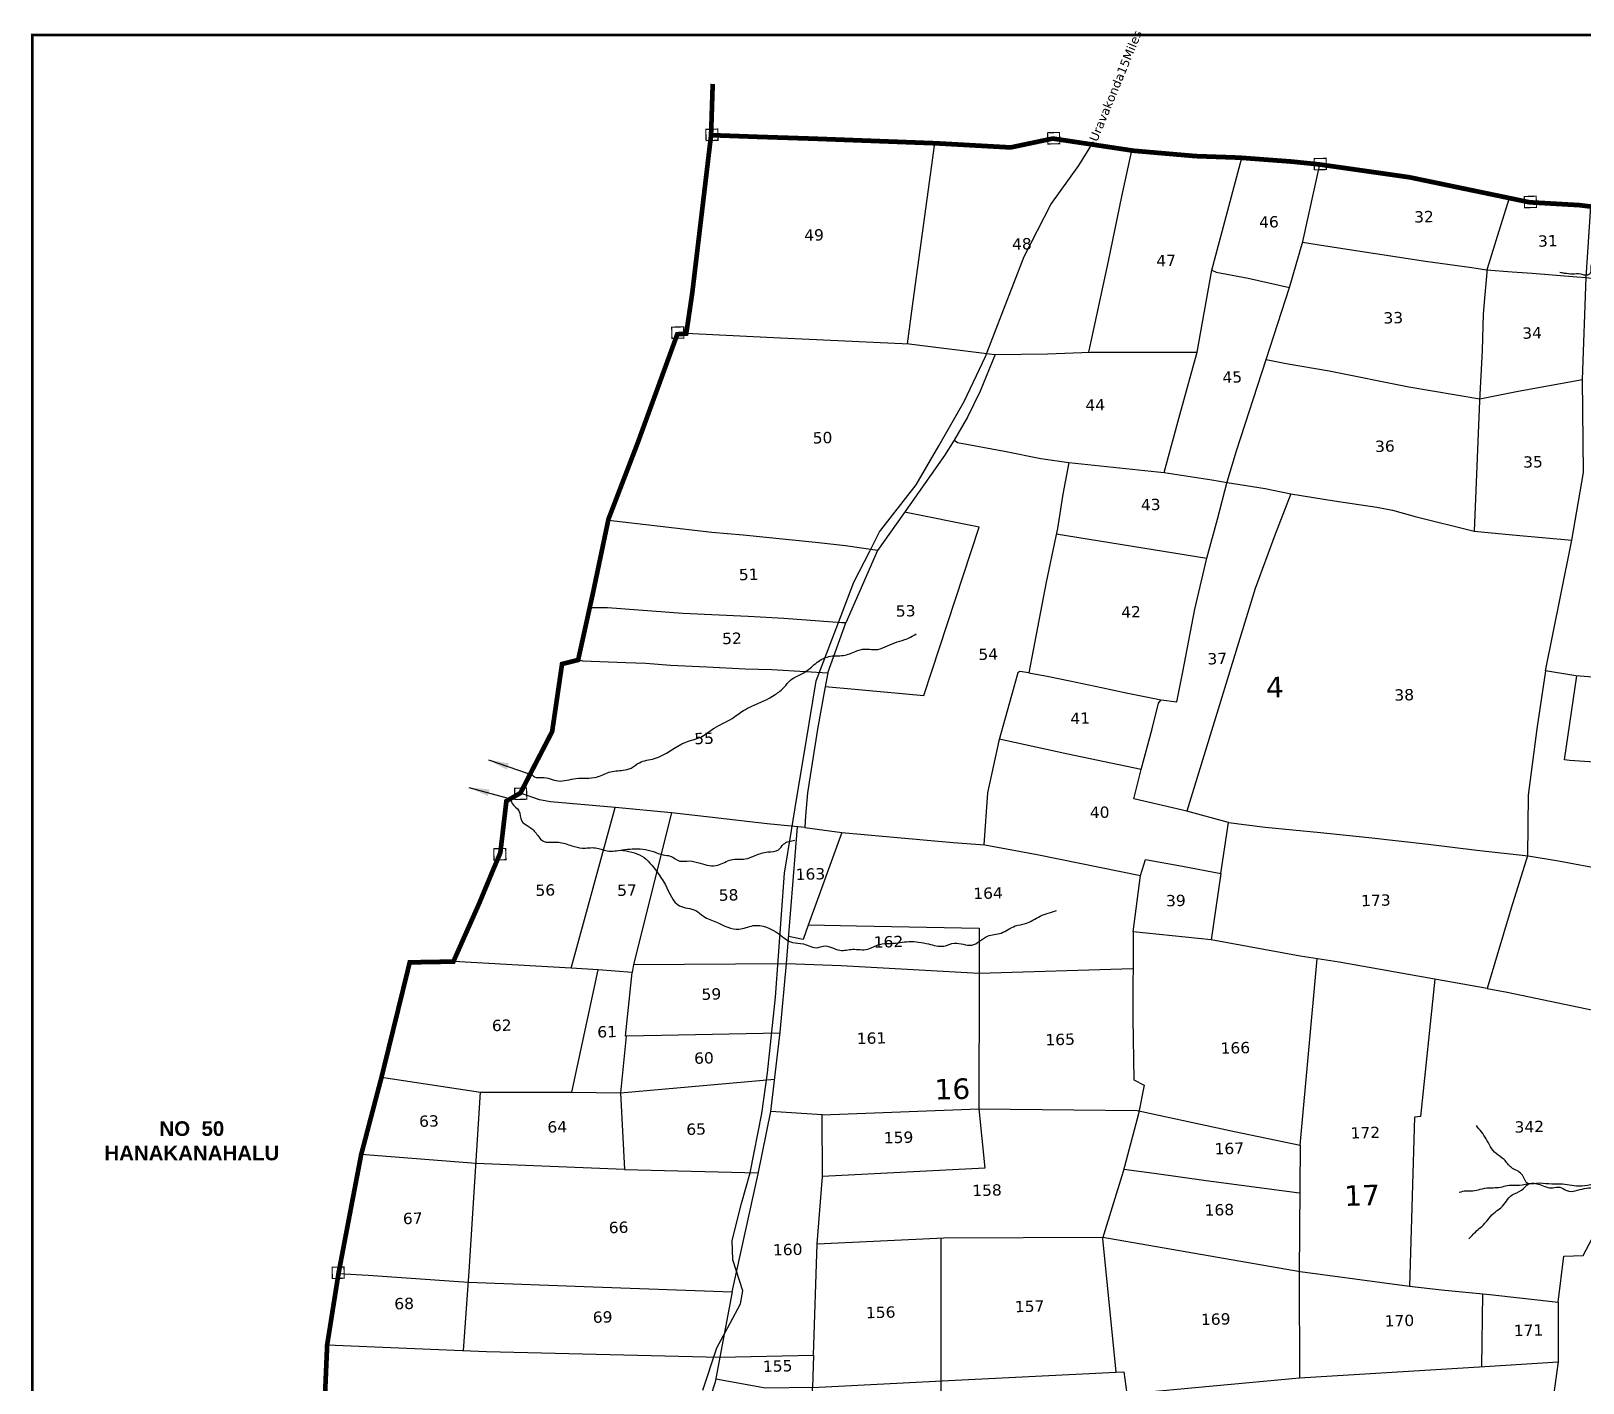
# Model space of a CAD drawing. Header units: inches. Extents: x 736579 to 743654, y 1629743 to 1634507.
# Drawn here: x 736579 to 739231, y 1631927 to 1634237 of the extents above; entities that cross this region are included whole.
import ezdxf
from ezdxf.enums import TextEntityAlignment as Align

# ---------------------------------------------------------------- set-up
doc = ezdxf.new("R2010")
doc.units = ezdxf.units.IN
doc.header["$MEASUREMENT"] = 0
doc.linetypes.add('ACAD_ISO02W100', pattern=[15, 12, -3])
for name, color, linetype in [('PLOT NO', 7, 'Continuous'), ('ROADS', 6, 'Continuous'), ('STRUCTURE', 5, 'Continuous'), ('TANKS-STREAM', 4, 'Continuous'), ('VILLAGE BOUNDRY', 5, 'Continuous'), ('VILLAGE STONES', 240, 'Continuous')]:
    doc.layers.add(name, color=color, linetype=linetype)
doc.styles.get("Standard").update_dxf_attribs({"font": 'verdana.ttf'})
doc.dimstyles.get("Standard").update_dxf_attribs({"dimtxt": 0.18, "dimasz": 0.18, "dimexe": 0.18, "dimexo": 0.0625, "dimgap": 0.09, "dimtad": 0, "dimtih": 1, "dimtoh": 1, "dimdec": 4, "dimzin": 0, "dimdsep": 46, "dimtxsty": 'Standard', "dimcen": 0.09, "dimadec": 0, "dimazin": 0, "dimtfac": 1, "dimtdec": 4, "dimtofl": 0, "dimtmove": 0, "dimatfit": 3, "dimfxl": 1, "dimtolj": 1, "dimtzin": 0, "dimarcsym": 0})

msp = doc.modelspace()

# ---------------------------------------------------------------- linework, layer by layer
at = {"layer": 'PLOT NO'}
for points in [[(738123.1, 1634045.6), (738109.8, 1633949.7), (738085.7, 1633775.7), (738076, 1633702.7)], [(737698.1, 1633720.8), (737848.1, 1633713.5), (738079.4, 1633702.7), (738226, 1633684.6), (738316.2, 1633685.6), (738389.2, 1633688.5), (738571.9, 1633688.6), (738596.5, 1633828.6), (738648.1, 1634020.5)], [(738386.8, 1633688.5), (738420, 1633843.7), (738442.8, 1633954.4), (738460.3, 1634032.8)], [(737901.2, 1632876.5), (737964.4, 1632868), (738155.1, 1632850.4), (738208.9, 1632846.7), (738298.2, 1632830.4), (738475.1, 1632794.5), (738483.3, 1632821.4), (738546.7, 1632810.1), (738611.9, 1632797.5), (738625.4, 1632884.9), (738554.1, 1632904.3), (738463.6, 1632925.1), (738476.3, 1632975.5), (738495.1, 1633044.6), (738505.4, 1633088.9), (738510.1, 1633094.5), (738537.1, 1633091.1), (738547.2, 1633142.5), (738567.7, 1633249.4), (738588.5, 1633336.2), (738606.2, 1633403.3), (738622.9, 1633466.6), (738638.7, 1633519.8), (738689.5, 1633676), (738729.3, 1633798.9), (738752, 1633877.7), (738781.2, 1634009)], [(739104.8, 1633951.7), (739087, 1633895.3), (739067.1, 1633830.7), (739063.4, 1633787.1), (739060.5, 1633753.1), (739058.8, 1633691), (739054.2, 1633605.2), (739045.2, 1633382.6)], [(738515.3, 1633482.7), (738596.6, 1633470), (738622.7, 1633465.9), (738687.8, 1633455.7), (738731.6, 1633446.6), (738805.6, 1633434.5), (738878.9, 1633423.7), (738905.5, 1633418.4), (738944.4, 1633407.6), (739045.2, 1633382.6), (739110.7, 1633376.3), (739211.6, 1633367.4), (739231.5, 1633482.7), (739230.2, 1633641.5), (739236.3, 1633815.8), (739244.1, 1633937.2)], [(738751.6, 1633876.3), (738791, 1633869.9), (738962, 1633843.9), (739040.8, 1633832.9), (739065.8, 1633829), (739110.1, 1633825.8), (739143.9, 1633823.4), (739220.3, 1633816.8), (739237.1, 1633815.8), (739289, 1633808.5), (739320.9, 1633804.5), (739354.1, 1633800.2), (739391.9, 1633793.7), (739443.6, 1633804.1), (739510.9, 1633816.5), (739572, 1633828.7), (739576.8, 1633900.4)], [(738596.5, 1633828.6), (738604.2, 1633825), (738658.6, 1633814.5), (738729.3, 1633798.9)], [(738226.6, 1633684.6), (738201, 1633621.6), (738179.4, 1633577.5), (738156.6, 1633537.9), (738140, 1633512), (738117.1, 1633479.5), (738069.9, 1633412.4), (738025.6, 1633349.4), (737971.1, 1633357.3), (737919.6, 1633363), (737868.9, 1633368.1), (737795.8, 1633375.5), (737742.4, 1633380.3), (737565.8, 1633400.7)], [(738156.6, 1633537.9), (738162.2, 1633534.2), (738242.7, 1633519.5), (738304.4, 1633506.5), (738352.6, 1633499.9), (738504, 1633483.9), (738515.3, 1633482.7), (738542.2, 1633581.1), (738571.9, 1633688.6)], [(738689.5, 1633676), (738724, 1633668.8), (738797, 1633656.7), (738933.4, 1633629), (739054.4, 1633608.9), (739120.2, 1633621.7), (739230.2, 1633641.5)], [(739166.9, 1633143.8), (739151.8, 1633044.8), (739137.2, 1632931.5), (739135.8, 1632828), (739108.1, 1632738.4), (739067.2, 1632601.5), (739101.4, 1632594.9), (739370.9, 1632538.6), (739623.5, 1632495.7), (739682.4, 1632478.4), (739695.6, 1632558.2), (739750.3, 1632935.7), (739784.3, 1633073.2), (739868.8, 1633073.6), (739939.6, 1633065.7), (740009, 1633294.3), (740025.1, 1633331.4), (740086.7, 1633415.4), (740123.8, 1633465.8), (740170.3, 1633525), (740202.6, 1633562.9)], [(738352.6, 1633499.9), (738342.2, 1633445.9), (738332.9, 1633387.3), (738330.2, 1633374), (738313.9, 1633295.3), (738284.3, 1633140.6), (738269, 1633142.7), (738265.1, 1633140.4), (738232.9, 1633024.4), (738213.6, 1632935.8), (738207.5, 1632846.8)], [(738731.6, 1633446.6), (738704.5, 1633376), (738670.9, 1633284.7), (738605.2, 1633071.2), (738554.1, 1632904.3)], [(737936.2, 1633117), (737986.9, 1633112.6), (738104.8, 1633101.9), (738199.3, 1633389.5), (738071.7, 1633414.9)], [(738331, 1633377.9), (738588.5, 1633336.2)], [(738625.4, 1632884.9), (738688, 1632876.8), (738782.7, 1632867.8), (738864.9, 1632859.5), (738966.5, 1632848), (739049.5, 1632837.7), (739137.4, 1632827.9), (739189, 1632819.3), (739268, 1632804.3), (739307.4, 1632796.8), (739371.2, 1632784.7), (739432.4, 1632773.1), (739546.9, 1632772.3), (739575.3, 1632893.3), (739588.8, 1632951.2), (739601.4, 1633029.8), (739612.7, 1633086.4), (739447.6, 1633110.7), (739418.1, 1633114.6), (739276.1, 1633130.9), (739218.4, 1633135.5), (739166.9, 1633143.8), (739192.3, 1633270.9), (739211.6, 1633367.4)], [(738025.6, 1633349.4), (737971.7, 1633226.2), (737964.8, 1633226.1), (737865.5, 1633233.6), (737804.4, 1633236.6), (737693.1, 1633241.9), (737564.4, 1633251.5), (737533.8, 1633251.7)], [(737514.3, 1633163.4), (737521.8, 1633161.3), (737595.5, 1633158.2), (737629.7, 1633156.8), (737671.8, 1633153.8), (737734.2, 1633150.8), (737799.5, 1633147.6), (737845, 1633146.1), (737902.8, 1633142.6), (737940.8, 1633140.5), (737971.7, 1633226.2)], [(737940.8, 1633140.5), (737935.5, 1633113.7), (737923.1, 1633044.2), (737905.9, 1632935.3), (737902.3, 1632896.4), (737901.2, 1632876.5), (737837.1, 1632882.8), (737738.8, 1632893.8), (737673.5, 1632901.2), (737577.2, 1632910.7), (737466.8, 1632919.9), (737447.8, 1632923.3), (737415.5, 1632935.2)], [(738284.3, 1633140.6), (738318.5, 1633134.4), (738353.9, 1633126.7), (738408.3, 1633115.2), (738450.2, 1633106.4), (738510.1, 1633094.5)], [(739397.5, 1632978.5), (739316.9, 1632983.1), (739208.4, 1632990.5), (739199.5, 1632991.9), (739220.1, 1633135.3)], [(738476.3, 1632975.5), (738350.8, 1633001.4), (738259.7, 1633021.7), (738233.6, 1633027)], [(737502.2, 1632635.9), (737577.2, 1632910.7)], [(737673.5, 1632901.2), (737608.9, 1632642.2), (737606.2, 1632628.7), (737548.3, 1632633.1)], [(737916.2, 1631975), (737922.2, 1632164.8), (737931.5, 1632280), (737931, 1632385.7), (737843.1, 1632391), (737859.2, 1632526.9), (737869.9, 1632644.1), (737888.8, 1632877.7)], [(737964.4, 1632868), (737907.3, 1632709.5), (737898.5, 1632685.1), (737873.6, 1632690.3)], [(739067.2, 1632601.5), (738814.4, 1632646), (738747.5, 1632656.7), (738595.9, 1632684.3), (738462.2, 1632698), (738475.1, 1632794.5)], [(738611.9, 1632797.5), (738595.9, 1632684.3)], [(737907.5, 1632710.1), (737989.7, 1632708.5), (738199.2, 1632704.5), (738199.3, 1632619.4), (738198.9, 1632395.5), (738208.7, 1632294.5), (737931.5, 1632280)], [(738462.2, 1632698), (738461.8, 1632549.9), (738463.7, 1632445.2), (738481.3, 1632436), (738471.3, 1632387.4), (738445.1, 1632288.4), (738410, 1632173.9), (738433, 1631945.7)], [(737318, 1631982.8), (737327.7, 1632117.6), (737347.2, 1632424.2), (737503.2, 1632423.9), (737548.3, 1632633.1), (737502.2, 1632635.9), (737300.9, 1632647.2)], [(737608.9, 1632642.2), (737869.9, 1632644.1), (737963.4, 1632640.7), (738199.3, 1632627.4), (738462, 1632635.6)], [(737931, 1632385.7), (738198.9, 1632395.5), (738469, 1632392.6), (738635.6, 1632356.9), (738747.4, 1632333.8), (738776.8, 1632652)], [(737859, 1632524.8), (737656.7, 1632521.2), (737594.8, 1632520.1), (737606.2, 1632628.7)], [(738977.8, 1632617.3), (738953.3, 1632382.6), (738943, 1632381.3), (738934.5, 1632092.9), (738989, 1632086.2), (739071.7, 1632078.6), (739188.2, 1632065.3), (739198, 1632144.1), (739230.9, 1632145), (739267.7, 1632213.9), (739271.9, 1632253.8), (739361.8, 1632262.9), (739368.7, 1632539)], [(737595.9, 1632520.1), (737586.7, 1632423.2), (737593.4, 1632292), (737339.4, 1632302), (737143.5, 1632317.8)], [(737178.2, 1632449.8), (737347.2, 1632424.2)], [(737503.2, 1632423.9), (737586.7, 1632423.2), (737849.6, 1632446.3)], [(737104.7, 1632114.1), (737155.2, 1632111.6), (737326.4, 1632099.3), (737539.9, 1632091.7), (737777.3, 1632083.2), (737821.4, 1632284.8), (737843.1, 1632391)], [(738747.4, 1632333.8), (738745.8, 1632114.2), (738746.8, 1631936.1)], [(737593.4, 1632292), (737821.6, 1632286.1)], [(738446.2, 1632292.7), (738498.5, 1632285.5), (738587.3, 1632273.4), (738746.8, 1632251.9)], [(737667.3, 1631557.8), (737726, 1631556.2), (737856.2, 1631547.9), (737917, 1631544.8), (737904.6, 1631660.3), (737927.7, 1631663.6), (738037.3, 1631676.8), (738135.6, 1631688.6), (738134.4, 1631939.6), (738134.6, 1632175.2)], [(737922.2, 1632164.8), (738138.7, 1632175.4), (738410.8, 1632176.2), (738747.6, 1632117.9), (738934.5, 1632092.9)], [(737777.3, 1632083.2), (737756.1, 1631971.3), (737748.4, 1631928.7), (737705.4, 1631797.8), (737691.2, 1631754.6), (737679.9, 1631696.1), (737703.1, 1631677.3), (737806.3, 1631666.7), (737905, 1631671.6), (737914.3, 1631919.7), (737834, 1631918.7), (737749.4, 1631933.9)], [(739058.3, 1631955.4), (739059.5, 1632079.7)], [(739188.2, 1632065.3), (739188.7, 1631963.4)], [(737085.3, 1631992.4), (737357.3, 1631981.2), (737756.1, 1631971.3), (737916.2, 1631975), (737914.3, 1631919.7), (738146.7, 1631931.4), (738433, 1631945.7), (738446.4, 1631946.4), (738451.8, 1631908.9), (738746.8, 1631936.1), (739063, 1631955.7), (739188.7, 1631963.4), (739169.5, 1631828.3), (739230.5, 1631835.1), (739362.7, 1631838.4)]]:
    msp.add_lwpolyline(points, dxfattribs=at)
at = {"layer": 'ROADS'}
msp.add_lwpolyline([(737727.3, 1631914.8), (737750.9, 1631987.2), (737774.1, 1632029.4), (737791.4, 1632062.4), (737795.3, 1632084.6), (737778.6, 1632137.9), (737777.3, 1632171), (737793.3, 1632233.7), (737807.9, 1632286.4), (737828.1, 1632387.9), (737837.4, 1632457.4), (737851.2, 1632586.5), (737866.6, 1632798.2), (737878.6, 1632871.3), (737888, 1632927.8), (737903.1, 1633019.3), (737920.9, 1633127), (737958.9, 1633226.5), (737985.3, 1633295.6), (738012.3, 1633348.3), (738029.1, 1633381.4), (738091.6, 1633461.9), (738130.1, 1633528.5), (738173.6, 1633603.8), (738210.2, 1633680.7), (738240.9, 1633760.6), (738276.1, 1633852), (738321.8, 1633940.9), (738369.3, 1634007.2), (738394.5, 1634047.9)], dxfattribs=at)
at = {"layer": 'STRUCTURE', "color": 5, "const_width": 4.65}
msp.add_lwpolyline([(736581.7, 1629793.8), (736581.7, 1634230.2), (743565.5, 1634230.2), (743565.5, 1629793.8)], dxfattribs=at)
at = {"layer": 'TANKS-STREAM'}
for points in [[(739267.9, 1633934.2), (739268.7, 1633926.1), (739259.4, 1633912.4), (739256.7, 1633890.4), (739250.5, 1633871.1), (739253, 1633857.1), (739248, 1633844.4), (739244.3, 1633835.3), (739243, 1633822.8), (739238.4, 1633820), (739226.8, 1633821.6), (739213, 1633821.7), (739199.3, 1633823), (739191.5, 1633824.3)], [(737433.1, 1632969.4), (737439.4, 1632962.6), (737452.1, 1632962), (737479.8, 1632955.9), (737510.4, 1632960), (737545.5, 1632962.4), (737566.8, 1632970.7), (737591.1, 1632974.3), (737604.7, 1632977.9), (737618.7, 1632987), (737644.3, 1632994), (737697.9, 1633022.1), (737723.5, 1633030.8), (737746.7, 1633046.1), (737777.1, 1633062.7), (737796.4, 1633076), (737811.1, 1633083.4), (737850.9, 1633103.4), (737866.1, 1633115.9), (737876.8, 1633127.9), (737902.8, 1633142.6), (737922.5, 1633158.7), (737945.5, 1633169), (737970, 1633170.7), (737991.6, 1633178.6), (738008.7, 1633181.2), (738021.9, 1633180.2), (738055, 1633192), (738072.1, 1633197.3), (738091.8, 1633207.1)], [(737398.6, 1632925.4), (737401.6, 1632917.2), (737412.8, 1632904.8), (737417.8, 1632887.4), (737428.6, 1632878.7), (737442.2, 1632866.6), (737455.8, 1632852.3), (737463.8, 1632851.1), (737480.8, 1632851.1), (737503.4, 1632845), (737521.2, 1632841.1), (737543.8, 1632841.6), (737563.5, 1632836.4), (737589.8, 1632838.2), (737606.5, 1632839.8), (737642.8, 1632835.3), (737659.4, 1632829.6), (737671.5, 1632827.4), (737687.9, 1632819), (737704.2, 1632819.2), (737722.8, 1632815.1), (737753, 1632811.9), (737775.7, 1632821.3), (737799.6, 1632822.6), (737816.5, 1632828.4), (737838.3, 1632834.6), (737856.6, 1632838.3), (737865, 1632847.6), (737884.5, 1632854.7)], [(737586.4, 1632837.7), (737623, 1632827.5), (737648.5, 1632800.9), (737663.1, 1632778.3), (737687.5, 1632742.4), (737714.9, 1632734.4), (737728.2, 1632724.6), (737750.7, 1632714.3), (737788.8, 1632702.6), (737813.2, 1632708.6), (737856.8, 1632694.5), (737880.1, 1632679.9), (737898.9, 1632677.5), (737923.9, 1632671.1), (737932.7, 1632673.6), (737961.2, 1632666.7), (737983.1, 1632668.2), (738008.4, 1632668.2), (738028.8, 1632676.7), (738048.8, 1632678.2), (738079, 1632681.5), (738112.8, 1632677.3), (738138.7, 1632673.8), (738157.3, 1632678.7), (738186.5, 1632675.3), (738213.4, 1632690.6), (738236.8, 1632696), (738261, 1632708.1), (738278.4, 1632712.3), (738303.5, 1632724.7), (738331.6, 1632734.4)], [(739769.4, 1632641.3), (739775.1, 1632624), (739775.2, 1632612.9), (739780.8, 1632595.4), (739782.8, 1632575.2), (739781, 1632560.2), (739788.7, 1632536.8), (739826.9, 1632502), (739863.6, 1632481), (739892.8, 1632482.6), (739911.5, 1632481.7), (739945.7, 1632459.2), (739959.9, 1632448.3), (739969.5, 1632439.7), (739985.6, 1632423.9), (739997.9, 1632413.2), (740012.6, 1632402.7), (740025.4, 1632395.6), (740038.6, 1632385.5), (740054.4, 1632378), (740060.4, 1632365.8), (740063.5, 1632342.8), (740061.7, 1632328.6), (740070, 1632308.6), (740060.9, 1632307), (740056.1, 1632309.1), (740034.4, 1632305.7), (740000.9, 1632305.1), (739981, 1632305.6), (739961.9, 1632295.4), (739939.4, 1632288.4), (739894.4, 1632266.1), (739862.1, 1632250.8), (739851.3, 1632240.6), (739833.3, 1632232.7), (739816.4, 1632215.1), (739803.2, 1632206.6), (739793.9, 1632195.1), (739788.2, 1632187.6), (739773.6, 1632179.1), (739761.1, 1632165.5), (739749.8, 1632160), (739724.7, 1632150.3), (739705.1, 1632148.8), (739682.3, 1632145.2), (739649.3, 1632145.7), (739622.3, 1632150.1), (739594.6, 1632156.7), (739573.3, 1632165.6), (739565.1, 1632181.2), (739540.6, 1632199.9), (739536.4, 1632208.2), (739523.8, 1632217.8), (739511.7, 1632224.3), (739502.8, 1632235.7), (739488.4, 1632245.4), (739464.2, 1632257.9), (739448, 1632259.7), (739432.9, 1632267), (739415, 1632268.2), (739402, 1632272), (739395.1, 1632274.2), (739358.5, 1632273.9), (739349.2, 1632276.1), (739340.7, 1632278.9), (739325.3, 1632276.6), (739300.2, 1632278.5), (739283.2, 1632274.4), (739276.8, 1632269.8), (739257.8, 1632269.3), (739243.6, 1632265.9), (739224, 1632263.5), (739192.1, 1632267.1), (739172.7, 1632267.4), (739151.3, 1632268.3), (739136.5, 1632268.2), (739125.9, 1632284.2), (739108.6, 1632295.2), (739096.1, 1632308.9), (739082.4, 1632319.1), (739065.5, 1632344.3), (739048.7, 1632367.3)], [(740776.3, 1632091.7), (740735.7, 1632110.8), (740708.7, 1632123.1), (740690.4, 1632129.9), (740671.4, 1632133.5), (740650.7, 1632141.6), (740607.1, 1632150.7), (740578.4, 1632159.7), (740560.6, 1632156.4), (740543.8, 1632144.6), (740530, 1632140.3), (740497.5, 1632115), (740480.8, 1632107.2), (740428.9, 1632099.2), (740390.4, 1632095.2), (740369.8, 1632097.7), (740343.8, 1632097), (740371, 1632092.3), (740400.6, 1632091.5), (740426.5, 1632094.8), (740448.6, 1632095.9), (740493.6, 1632106.8), (740523.7, 1632127.9), (740541.3, 1632137.1), (740559.2, 1632149.3), (740584.4, 1632151.5), (740612.7, 1632143.8), (740636.9, 1632135.4), (740646.7, 1632135.7), (740669.1, 1632127.8), (740690.7, 1632126.9), (740705.8, 1632116.8), (740758.1, 1632093.7), (740786.9, 1632079.7), (740815.6, 1632065.1), (740844.6, 1632054.2), (740862.7, 1632048.9), (740880.3, 1632042.8), (740893.9, 1632038.6), (740938.5, 1632024.4), (740977.1, 1632012.4), (741002.2, 1632002.9), (741025.7, 1631996.1), (741049.1, 1631993.4), (741076.9, 1631995.9), (741102.3, 1632000.4), (741149.9, 1632010.4), (741138.9, 1632001.7), (741117.2, 1631987.9), (741098.9, 1631968.2), (741090.5, 1631957.8), (741064, 1631927.5), (741050.7, 1631909), (741039.8, 1631892.9), (741020.4, 1631869.9), (740987.6, 1631824.2), (740966.5, 1631797.7), (740940.8, 1631768.6), (740926.8, 1631744.3), (740905.4, 1631721.1), (740887, 1631681.8), (740857.2, 1631661.6), (740811.5, 1631646.3), (740801.4, 1631640.9), (740771, 1631642.4), (740733.2, 1631641.7), (740702, 1631646.4), (740666.5, 1631645.7), (740637.5, 1631638.2), (740601.7, 1631627.2), (740563.7, 1631623.2), (740533.6, 1631624.7), (740511.2, 1631620.6), (740494.2, 1631623.4), (740441.8, 1631611.9), (740415.8, 1631603.4), (740394.8, 1631605.2), (740377.4, 1631626.6), (740362.4, 1631657.6), (740348, 1631678.2), (740330.1, 1631696.4), (740314.2, 1631707.3), (740298.4, 1631712.7), (740262.3, 1631731.1), (740243, 1631734.6), (740206.7, 1631734.2), (740171.1, 1631734.5), (740129.2, 1631733.7), (740090.7, 1631733.3), (740047.7, 1631734.9), (740012.6, 1631735.8), (739986.9, 1631726.6), (739948.7, 1631707.3), (739901.7, 1631680.1), (739851.7, 1631662), (739822.8, 1631657.9), (739794, 1631648.1), (739763.1, 1631647.1), (739704, 1631656.7), (739691.2, 1631664.9), (739662.1, 1631666.9), (739629.8, 1631667.6), (739603.8, 1631675.8), (739588.6, 1631680.4), (739547.2, 1631678.1), (739516.8, 1631681.9), (739491.7, 1631694.6), (739469.8, 1631702.9), (739447.3, 1631716.1), (739426.9, 1631731.7), (739384, 1631754), (739350.8, 1631771.5), (739317, 1631779.7), (739293.8, 1631786.5), (739259.3, 1631793.6), (739242.8, 1631798), (739218.7, 1631797.7), (739197.5, 1631798.9), (739132.2, 1631786.6), (739192.6, 1631795.2), (739213.6, 1631793), (739249.7, 1631789.6), (739276.2, 1631781.5), (739314.7, 1631774.7), (739395.5, 1631741.1), (739442.4, 1631710.8), (739475.2, 1631692.5), (739524.3, 1631673.6), (739554.9, 1631670.6), (739602.4, 1631666.8), (739645.6, 1631657.9), (739660.3, 1631660.2), (739718.2, 1631646.1), (739764.8, 1631642.7), (739811.7, 1631641.7), (739806.6, 1631626.7), (739805.5, 1631600.4), (739805.3, 1631585.6), (739779.2, 1631580.8), (739761.4, 1631574.5), (739745.4, 1631577.3), (739718.3, 1631571.1), (739665.1, 1631562.4), (739634.9, 1631548.3), (739612.7, 1631509.9), (739642.4, 1631539.6), (739669.3, 1631556.5), (739717.3, 1631562), (739704.4, 1631536.2), (739696.8, 1631508), (739692.9, 1631501.2), (739678.8, 1631460.2), (739667.9, 1631442.8), (739661.9, 1631430), (739643.5, 1631420.2), (739635.9, 1631409.7), (739663.9, 1631430.6), (739688.6, 1631453.1), (739692, 1631475.9), (739698.7, 1631481.1), (739703.2, 1631463.4), (739711.5, 1631442.9), (739721, 1631404), (739724.5, 1631383.3), (739733.9, 1631359.5), (739744.6, 1631338.7), (739736.6, 1631365.9), (739730.1, 1631378.5), (739729.2, 1631401.5), (739724.6, 1631412.7), (739723, 1631429.6), (739710.4, 1631458.3), (739707.4, 1631482.6), (739701.5, 1631492.4), (739706.5, 1631513.1), (739716.4, 1631535.2), (739729.5, 1631549.1), (739739.2, 1631560.4), (739781.9, 1631571.7), (739800.1, 1631577.3), (739826.6, 1631571.7), (739861.7, 1631547), (739897, 1631536.7), (739917.5, 1631522.4), (739932.2, 1631502.5), (739947.7, 1631490.2), (739926.5, 1631516.8), (739904.5, 1631540.3), (739884.6, 1631548.4), (739850.7, 1631571.2), (739822.9, 1631585.7), (739810.4, 1631610.7), (739817.8, 1631627), (739829.2, 1631625.1), (739840.1, 1631615.1), (739860.3, 1631602.5), (739875.8, 1631588), (739891.7, 1631573), (739837.6, 1631627.1), (739818.6, 1631636.6), (739818, 1631643.7), (739853.7, 1631656.6), (739893.4, 1631668.4), (739907.9, 1631678), (739936.4, 1631690.3), (739958.5, 1631702.9), (739986.4, 1631720), (740017.4, 1631722.9), (740056.7, 1631721.9), (740094.7, 1631721.7), (740143.4, 1631725.7), (740179.7, 1631728.7), (740218, 1631730.9), (740263.3, 1631726.8), (740320.6, 1631692.7), (740348.7, 1631657.1), (740376.6, 1631604), (740412.9, 1631592.2), (740458.1, 1631608.5), (740495.2, 1631613.1), (740534.3, 1631613.7), (740630.3, 1631630.6), (740667.3, 1631638.6), (740725.8, 1631637.6), (740800.4, 1631632), (740818.5, 1631638.1), (740855.9, 1631650.5), (740878.7, 1631663.2), (740894.8, 1631681.2), (740933.3, 1631740.7), (740944.2, 1631761.3), (740958.1, 1631780.2), (741035.2, 1631875.6), (741100.9, 1631958.3), (741147.3, 1631999.4), (741189.9, 1632018.8), (741263.1, 1632050.1), (741277.2, 1632083.8), (741275.4, 1632116.8), (741274.6, 1632151.3), (741263.9, 1632166.9), (741264, 1632173.1), (741267.6, 1632191), (741277.7, 1632198.7), (741327.7, 1632194.1), (741357.7, 1632190.5), (741382.7, 1632188.3), (741432.7, 1632191.8), (741488.4, 1632197.6), (741539.5, 1632197.9), (741558.1, 1632226.1), (741574.7, 1632261.1), (741593.5, 1632309.2), (741629.8, 1632364.6), (741651.1, 1632373), (741672.4, 1632374.9), (741716, 1632378.8), (741761.2, 1632377.5), (741820.7, 1632382.7), (741844.3, 1632385), (741858.8, 1632402.7), (741857.8, 1632443.4), (741862.5, 1632465), (741920.3, 1632473.9), (741971.8, 1632478.1), (742034.8, 1632479.4), (742071, 1632491.2), (742095.7, 1632499.3), (742123.9, 1632505.6), (742169.1, 1632515.6), (742218.9, 1632529.4), (742254.6, 1632536.2), (742288.5, 1632526.8), (742321.3, 1632514.2), (742375, 1632485.2), (742418.8, 1632473.4), (742445.1, 1632482.8), (742492.4, 1632486.2), (742518.4, 1632480.9), (742556.2, 1632478.8), (742576, 1632484), (742586.1, 1632489.7), (742597.3, 1632497.8)], [(739036, 1632173.5), (739051, 1632188.9), (739060.8, 1632197.5), (739080.7, 1632219.4), (739090.7, 1632226.7), (739109.6, 1632248.5), (739125.9, 1632256.7), (739138.4, 1632267.5), (739157, 1632266.2), (739179.3, 1632260.7), (739191.3, 1632261.8), (739203.4, 1632255.9), (739233, 1632259.6), (739262, 1632261.2), (739278.4, 1632264.3), (739293.2, 1632271.7), (739323, 1632270.7), (739349.5, 1632272.1), (739369.9, 1632266.6), (739391.2, 1632268.7), (739408.4, 1632262.8), (739435.2, 1632259), (739451.8, 1632254.6), (739470, 1632251), (739497.9, 1632233.4), (739511, 1632218.6), (739528.7, 1632205.3), (739561.7, 1632174.8), (739572.5, 1632160.1), (739587.1, 1632152.2), (739601.2, 1632149.1), (739616.6, 1632143.5), (739639.2, 1632142.3), (739657.8, 1632140.5), (739679.8, 1632135.9), (739696.2, 1632141.7), (739716.3, 1632139.9), (739724, 1632142.7), (739753.5, 1632153.3), (739773.6, 1632169.1), (739791.9, 1632181.5), (739811.8, 1632204.9), (739823.8, 1632213.5), (739833.8, 1632223.2), (739848.9, 1632231.8), (739865.1, 1632244.6), (739880.9, 1632251.5), (739890.6, 1632258.7), (739893.9, 1632258.8), (739918.1, 1632272.1), (739950.1, 1632286.4), (739963.2, 1632289.6), (739978.2, 1632298.6), (739997.5, 1632299.8), (740015.4, 1632299.7), (740045.4, 1632301.4), (740064.1, 1632299.8), (740085.9, 1632304.1), (740121.1, 1632307.1), (740156.9, 1632304.2), (740196.7, 1632304.1), (740216, 1632306.3), (740233, 1632310.2), (740246.7, 1632317.4), (740264.4, 1632325.4), (740291.7, 1632343.2), (740321.1, 1632359.5), (740353.1, 1632367.1), (740369.1, 1632370.8), (740392.2, 1632374.1), (740409.3, 1632378.4), (740428.2, 1632384.7), (740453.9, 1632387.4), (740472.4, 1632394.3), (740500.9, 1632396.5), (740535.5, 1632405.6), (740557.6, 1632403.7), (740596.2, 1632405.1), (740605.5, 1632403.2), (740625.2, 1632401.6), (740637.7, 1632396.5), (740681.3, 1632392.2), (740723.7, 1632386.3), (740749.4, 1632392), (740767.6, 1632389.3), (740779.5, 1632392.6), (740797.9, 1632387.4), (740813.8, 1632392.6), (740835.7, 1632387.7), (740856.3, 1632387.6), (740896.9, 1632378), (740937.9, 1632372.4), (740966.9, 1632365.9), (740997.3, 1632367.7), (741024.1, 1632361.7), (741042.9, 1632355.4), (741056.9, 1632345.5), (741069.3, 1632342.7), (741090, 1632323.5), (741105.6, 1632313.9), (741119.8, 1632302.3), (741128.2, 1632285.1), (741141.3, 1632267), (741156.9, 1632224.4), (741168.4, 1632202.1), (741175.5, 1632189.5), (741186.1, 1632176.1), (741194.2, 1632171.9), (741215.7, 1632168.9), (741237.3, 1632164.3), (741252.4, 1632164.9), (741263.3, 1632156.2), (741266.9, 1632140.1), (741267.7, 1632109.9), (741268.8, 1632088.8), (741264.9, 1632078.8), (741259.6, 1632066.1), (741250.8, 1632055.4), (741241.8, 1632048.3), (741228.9, 1632045.1), (741223.2, 1632037.9), (741210, 1632032), (741193.6, 1632029.5), (741170.2, 1632020.4), (741155.4, 1632015.4), (741139.8, 1632017.2), (741113.6, 1632007.4), (741099.4, 1632007.2), (741077.1, 1632002.8), (741062.9, 1632002.1), (741047.8, 1631998.9), (741025, 1632005.1), (741002, 1632011.8), (740987.9, 1632013.8), (740971.6, 1632021.6), (740965.1, 1632022.7), (740951.9, 1632024.9), (740938.1, 1632031.8), (740925.3, 1632035.2), (740914.1, 1632038.5), (740896.4, 1632044.5), (740877, 1632049), (740858.1, 1632057.9), (740845.3, 1632060.1), (740830.6, 1632068.1), (740810.2, 1632074.8), (740794.8, 1632080.6), (740782.7, 1632087.8), (740776.3, 1632091.7)], [(739137.6, 1632267.8), (739127.2, 1632265.1), (739107.5, 1632264.8), (739083.8, 1632260.6), (739070.9, 1632260.3), (739054.9, 1632257.7), (739042.5, 1632255.3), (739031, 1632255.1), (739019.3, 1632252.8)]]:
    msp.add_spline(points, degree=3, dxfattribs=at)
at = {"layer": 'VILLAGE BOUNDRY', "linetype": 'ACAD_ISO02W100', "ltscale": 2, "const_width": 8}
for points in [[(737080.8, 1631788.3), (737082.4, 1631924.6), (737085.3, 1631992.4), (737104.9, 1632115.6), (737124.8, 1632220), (737143.5, 1632317.8), (737178.2, 1632449.8), (737226.4, 1632645.9), (737300.9, 1632647.2), (737345, 1632746.5), (737368, 1632801.9), (737381.2, 1632833.2), (737391.5, 1632921.4), (737415.5, 1632935.2), (737435.3, 1632973.7), (737469.7, 1633040.2), (737486.6, 1633155.6), (737514.1, 1633162.5), (737539.9, 1633279.2), (737565.9, 1633403.1), (737616, 1633533.7), (737683.5, 1633719), (737698.8, 1633720.1), (737709.1, 1633789.7), (737741.2, 1634059), (737744, 1634146.7)], [(737741, 1634059.1), (737821, 1634056.2), (737916, 1634053.1), (738125.3, 1634045.2), (738252.9, 1634038.1), (738325.1, 1634053.3), (738463.6, 1634032.4), (738568.9, 1634023.3), (738643, 1634020.7), (738732.6, 1634014), (738780.5, 1634009.1), (738934.6, 1633987.1), (739095.5, 1633953.6), (739139.5, 1633944.4), (739224.8, 1633939.5), (739358.2, 1633923.2)]]:
    msp.add_lwpolyline(points, dxfattribs=at)
at = {"layer": 'VILLAGE STONES', "const_width": 1.96}
for points in [[(737732.7, 1634049.8), (737753.1, 1634050.3), (737752.6, 1634069.5), (737732.2, 1634069)], [(738316.6, 1634044), (738337, 1634044.5), (738336.5, 1634063.7), (738316.1, 1634063.2)], [(738772, 1633999.8), (738792.4, 1634000.3), (738791.9, 1634019.5), (738771.5, 1634019)], [(739131, 1633935.1), (739151.4, 1633935.6), (739150.9, 1633954.8), (739130.5, 1633954.3)], [(737674.4, 1633711.8), (737694.8, 1633712.4), (737694.3, 1633731.6), (737673.9, 1633731.1)], [(737406, 1632924.1), (737426.4, 1632924.6), (737425.9, 1632943.8), (737405.5, 1632943.3)], [(737370.4, 1632820.8), (737390.8, 1632821.3), (737390.3, 1632840.5), (737369.9, 1632840)], [(737094.2, 1632105.8), (737114.5, 1632106.3), (737114.1, 1632125.5), (737093.7, 1632125)]]:
    msp.add_lwpolyline(points, close=True, dxfattribs=at)

# ---------------------------------------------------------------- texts
at = {"layer": 'PLOT NO'}
for s, height, p in [('46', 19.29, (738694.3, 1633910.9)), ('32', 19.29, (738959.2, 1633919.8)), ('49', 19.29, (737917.1, 1633888.6)), ('31', 19.29, (739170.8, 1633878.5)), ('48', 19.29, (738272.2, 1633873.4)), ('47', 19.29, (738518.7, 1633845)), ('33', 19.29, (738906.7, 1633747.2)), ('34', 19.29, (739143.9, 1633721.3)), ('45', 19.29, (738631.6, 1633645.9)), ('44', 19.29, (738397.5, 1633598.2)), ('50', 19.29, (737931.6, 1633542.3)), ('36', 19.29, (738892.4, 1633527.8)), ('35', 19.29, (739145.4, 1633501)), ('43', 19.29, (738492.3, 1633428.1)), ('51', 19.29, (737805.5, 1633308.7)), ('53', 19.29, (738073.7, 1633246.5)), ('42', 19.29, (738458.7, 1633244.7)), ('52', 19.29, (737776.9, 1633199.5)), ('54', 19.29, (738214.7, 1633172.5)), ('37', 19.29, (738606, 1633164.9)), ('4', 35, (738704.3, 1633116.1)), ('38', 19.29, (738925.4, 1633103)), ('41', 19.29, (738371.8, 1633063)), ('55', 19.29, (737729.3, 1633028.6)), ('40', 19.29, (738405.1, 1632902.3)), ('163', 19.29, (737910.9, 1632796.9)), ('56', 19.29, (737458, 1632769.4)), ('57', 19.29, (737597.6, 1632769.4)), ('164', 19.29, (738214.4, 1632764.2)), ('58', 19.29, (737771.1, 1632761.1)), ('39', 19.29, (738535.3, 1632751.6)), ('173', 19.29, (738877, 1632752)), ('162', 19.29, (738044.3, 1632681.2)), ('59', 19.29, (737741.7, 1632591.8)), ('62', 19.29, (737383.6, 1632538.4)), ('61', 19.29, (737563.6, 1632527.5)), ('161', 19.29, (738015.3, 1632516.5)), ('165', 19.29, (738337.6, 1632514.3)), ('166', 19.29, (738636.9, 1632499.9)), ('60', 19.29, (737729, 1632482.6)), ('16', 35, (738153.4, 1632429.7)), ('63', 19.29, (737259.2, 1632374.8)), ('64', 19.29, (737478.4, 1632365)), ('342', 19.29, (739139.1, 1632365.2)), ('65', 19.29, (737715.7, 1632361.1)), ('159', 19.29, (738061.5, 1632346.9)), ('172', 19.29, (738859, 1632355.1)), ('167', 19.29, (738626.6, 1632328.1)), ('158', 19.29, (738212.6, 1632256.7)), ('17', 35, (738853.4, 1632248)), ('67', 19.29, (737231.5, 1632208.7)), ('168', 19.29, (738609.6, 1632223.2)), ('66', 19.29, (737583.2, 1632193.2)), ('160', 19.29, (737872.1, 1632155.3)), ('68', 19.29, (737216.8, 1632063.1)), ('156', 19.29, (738031, 1632048.1)), ('157', 19.29, (738285.4, 1632058.4)), ('69', 19.29, (737555.9, 1632040)), ('169', 19.29, (738603.4, 1632036.4)), ('170', 19.29, (738917.2, 1632033.9)), ('171', 19.29, (739137.8, 1632017.5)), ('155', 19.29, (737855, 1631956.4))]:
    msp.add_text(s, height=height, rotation=1.4744, dxfattribs=at).set_placement(p, align=Align.MIDDLE_CENTER)
at = {"layer": 'ROADS', "color": 0, "insert": (738386.7, 1634052.4), "char_height": 15, "width": 215.721, "attachment_point": 1, "rotation": 67.6434}
msp.add_mtext('Uravakonda15Miles', dxfattribs=at)
at = {"layer": 'VILLAGE STONES', "insert": (736854.1, 1632374.4), "char_height": 25, "width": 478.182, "attachment_point": 2}
msp.add_mtext('{\\fArial|b1|i0|c0|p34;NO  50\\PHANAKANAHALU}', dxfattribs=at)

# ---------------------------------------------------------------- leaders
at = {"layer": 'VILLAGE BOUNDRY', "color": 5}
for points in [[(737360.9, 1632992.1), (737428.6, 1632968.3)], [(737327.6, 1632944.8), (737398.6, 1632925.4)]]:
    msp.add_leader(points, dimstyle='Standard', override={"dimasz": 35, "dimtfill": 2, "dimtfillclr": 5}, dxfattribs=at)

doc.saveas('drawing.dxf')
